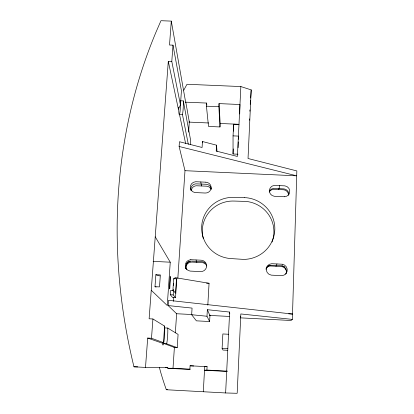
<?xml version="1.0" encoding="UTF-8"?>
<svg xmlns="http://www.w3.org/2000/svg" width="414" height="414" viewBox="0 0 414 414"><rect width="100%" height="100%" fill="white"/><g stroke="black" fill="none" stroke-linecap="round" stroke-linejoin="round"><path stroke-width="0.62" d="M237.962 154.215L233.035 153.992L233.051 135.87L233.651 124.221L238.976 124.454M233.625 131.176L233.651 124.221M238.122 147.669L238.262 141.888M238.324 139.316L238.402 136.102L233.051 135.87M239.711 113.969L239.965 104.519L219.042 103.603L218.866 106.714L219.979 126.948L208.516 126.441L206.441 106.175L206.627 103.065L185.788 102.165L185.746 102.786L171.298 21.114L160.963 20.7L155.809 32.577A629.249 542.149 38.8 0 0 133.955 366.804L145.5 367.425L167.82 367.549L167.773 368.284L189.86 369.469L190.083 365.79L193.69 365.971M240.26 317.843L291.021 320.493L292.356 319.401L296.843 170.93L248.033 158.505L251.194 89.895L240.86 86.562L187.014 84.27A226.008 212.786 25 0 0 183.775 90.216M249.419 120.22L249.482 118.932M249.839 111.221L249.896 109.933M159.4 367.57L159.788 368.993A267.366 252.54 43.8 0 0 165.667 387.866L166.319 389.74L225.625 392.958L229.646 312.063L207.357 309.708L206.984 316.249L209.619 321.523L196.386 320.84L191.661 314.728L192.065 308.094L168.156 305.573L168.514 300.326L292.517 314.045L288.656 313.848M240.86 86.562L237.393 156.451L216.206 151.069L216.543 145.179L202.446 141.521L202.084 147.482L179.443 141.733L179.117 146.473L184.986 170.687L177.823 278.467M233.035 153.992L233.294 148.905M227.716 350.301L222.996 350.053L222.106 348.433L222.851 333.958L228.544 334.253M203.3 391.747L204.718 366.571L207.103 366.69L206.881 370.059L204.511 370.251L226.696 371.441L227.198 371.156M219.979 126.948L220.176 123.481L219.042 103.603M209.619 321.523L209.981 314.982L209.862 315.437L229.278 316.436M207.823 305.17L209.065 283.279L174.987 277.603L174.905 278.886M164.56 326.9A9.538 0.963 -86.2 0 1 164.627 327.464L164.684 328.152A9.538 0.963 -86.2 0 1 163.623 343.418L174.387 347.434L173.011 368.258L167.773 368.284M175.35 332.861L176.618 313.74L168.156 305.573M188.624 132.154L189.307 121.851L185.788 102.165M174.387 347.434L173.958 347.475L177.223 347.646L178.087 334.398L167.753 328.064L164.663 327.904M190.476 144.496L190.719 140.796L183.324 100.907L180.447 100.783L180.457 101.109A8.854 0.833 -88.2 0 1 179.541 114.305L179.433 114.523A8.854 0.833 -88.2 0 1 178.781 111.428L178.75 110.528A8.854 0.833 -88.2 0 1 178.729 107.412M250.247 104.271L250.496 100.524M250.661 98.025L251.194 89.895M172.897 290.597L173.704 278.632L176.499 278.772L176.752 279.171L175.51 297.728L172.71 297.588L170.289 294.747L170.584 290.452L173.492 290.597L175.531 293.262L176.499 278.772M173.187 290.545L173.275 289.267M173.533 285.427L173.663 283.507M175.51 297.728L173.202 294.897L173.492 290.597M173.394 301.335L173.652 297.485M145.5 367.425L147.684 338.062L161.651 342.963L163.473 342.632L164.617 326.144L152.916 318.971L149.123 318.775L168.301 61.329L171.794 61.474L180.452 104.866L178.393 109.203L168.301 61.329M180.452 104.866L181.43 90.702L172.99 45.157L169.517 45.017L171.298 21.114M155.229 236.813L170.252 262.202L167.256 305.516L151.245 290.276M171.794 61.474L172.99 45.157M154.991 286.685L155.871 274.705L160.358 274.932L159.493 286.912L154.991 286.685A15.183 1.677 3.5 0 0 156.088 287.114M163.473 342.632L151.498 338.264L152.916 318.971M240.343 317.29L240.508 316.177M162.511 343.025L162.567 343.708A9.538 0.963 -86.2 0 0 163.478 344.018L163.571 343.636L166.723 343.579A9.538 0.921 -86.3 0 0 167.768 328.312L167.753 328.064M269.24 192.003A5.542 5.356 10.3 0 1 273.747 189.322L278.746 189.555L279.755 185.627M275.993 266.254L276.966 263.961M188.313 144.284L182.429 114.43A8.854 0.797 -88.1 0 0 183.335 101.233L183.324 100.907M189.307 121.851L188.887 122.104L208.723 122.979M166.319 389.74L167.437 389.372M133.96 366.804L137.753 366.845M225.625 392.958L237.175 393.3L240.839 313.952L292.356 319.401M206.441 106.175L218.866 106.714M182.377 114.538L179.49 114.409L185.607 143.435M220.176 123.481L238.769 124.298M184.986 170.687L296.698 175.826L179.117 146.473M273.954 188.417L284.004 188.887A5.579 5.377 12.4 0 1 288.837 194.787M278.746 189.555L283.745 189.788A5.548 5.356 12.4 0 1 288.574 195.341M284.501 196.748L274.244 196.267A5.667 5.465 10.1 0 1 274.316 185.415L284.868 185.86A5.672 5.465 12.2 0 1 284.501 196.748M191.356 261.099L201.634 261.607A5.672 5.61 -24.5 0 1 205.406 263.32M271.139 265.286L281.458 265.793M153.108 261.353L170.252 262.202M206.493 283.15L209.065 283.279M170.289 294.747L173.202 294.897M176.618 313.74L192.091 314.531M147.684 338.062L151.498 338.264M222.106 348.433L227.824 348.733M190.083 365.79L207.103 366.69M165.377 367.42L167.82 367.549M172.586 368.222L190.321 369.169M206.881 370.059L227.229 371.146M191.661 314.728L206.984 316.249M166.676 343.801L177.223 347.646M173.704 278.632L173.968 279.031M207.357 309.708L209.862 315.437M196.019 259.956L196.826 262.331M200.785 181.963L201.473 185.958M202.446 141.521L202.617 142.794M206.627 103.065L206.819 104.965M216.543 145.179L217.003 151.55M229.646 312.063L229.76 313.952M211.347 188.882A5.548 5.366 -7.9 0 0 206.167 184.277L195.796 183.837A5.573 5.382 -10.3 0 0 190.833 190.197M285.727 274.228A5.744 5.641 31.5 0 0 282.12 265.928L281.81 265.824A5.708 5.605 31.6 0 1 283.523 266.295M272.821 239.618A30.879 30.263 4.9 0 0 246.335 201.442L234.391 201.069A30.605 30.005 0.4 0 0 203.321 238.624M272.64 240.229A30.879 30.263 4.9 0 1 272.029 242.04M269.271 191.397A5.573 5.382 10.3 0 1 273.628 188.442M164.146 326.035A9.538 0.963 -86.2 0 1 164.477 326.47M286.472 273.064A5.667 5.568 31.9 0 0 281.116 266.507L270.518 266A5.656 5.573 29.5 0 0 266.471 267.817M283.844 266.456A5.708 5.605 31.6 0 1 284.154 266.632M284.454 266.823A5.708 5.605 31.6 0 1 284.744 267.04M285.743 268.055A5.708 5.605 31.6 0 1 285.95 268.339M186.621 269.649A5.713 5.636 -28.7 0 1 190.357 261.234L190.652 261.125A5.682 5.605 -28.9 0 0 188.624 261.71M159.871 275.91A15.127 1.93 3.6 0 1 155.871 274.705M266.036 268.36A5.656 5.573 29.5 0 1 266.249 268.081M266.481 267.377A5.698 5.61 29.2 0 1 266.958 266.859M267.216 266.621A5.698 5.61 29.2 0 1 268.081 266.016M268.391 265.85A5.698 5.61 29.2 0 1 269.043 265.581M269.385 265.477A5.698 5.61 29.2 0 1 270.782 265.281L270.471 265.353A5.734 5.646 29.3 0 0 265.974 269.338M191.196 190.792A5.517 5.33 -10.4 0 1 196.179 185.751L206.446 186.186A5.491 5.315 -7.9 0 1 211.218 189.457M185.757 268.562A5.682 5.605 -28.9 0 1 185.658 268.225M186.134 264.137A5.682 5.605 -28.9 0 1 186.31 263.832M186.502 263.537A5.682 5.605 -28.9 0 1 187.19 262.73M187.449 262.492A5.682 5.605 -28.9 0 1 188.313 261.876M206.788 266.021A5.62 5.558 -24.9 0 0 201.918 262.585L191.739 262.078A5.63 5.553 -29.2 0 0 185.953 268.463M170.154 276.568L169.336 288.403L169.74 288.91L170.552 277.147L170.154 276.568M190.813 259.697L190.476 259.723A5.791 5.708 -28.3 0 0 190.098 271.087L200.547 271.605A5.76 5.692 -24 0 0 206.627 266.192A5.76 5.692 -24 0 0 201.225 260.209L190.813 259.697M244.669 197.675L234.422 197.385A31.288 30.646 0.3 0 0 201.68 226.494A31.288 30.646 0.3 0 0 231.364 258.605L243.784 259.407A31.573 30.91 4.7 0 0 274.803 229.993A31.573 30.91 4.7 0 0 246.635 197.763L244.669 197.675M205.867 182.196L195.708 181.725A5.636 5.444 -10.3 0 0 195.025 192.562L205.22 193.033A5.61 5.423 -7.9 0 0 211.14 187.878A5.61 5.423 -7.9 0 0 205.867 182.196M282.208 264.22L271.729 263.702A5.822 5.729 28.7 0 0 271.305 275.139L281.82 275.662A5.832 5.729 31 0 0 282.208 264.215"/></g></svg>
